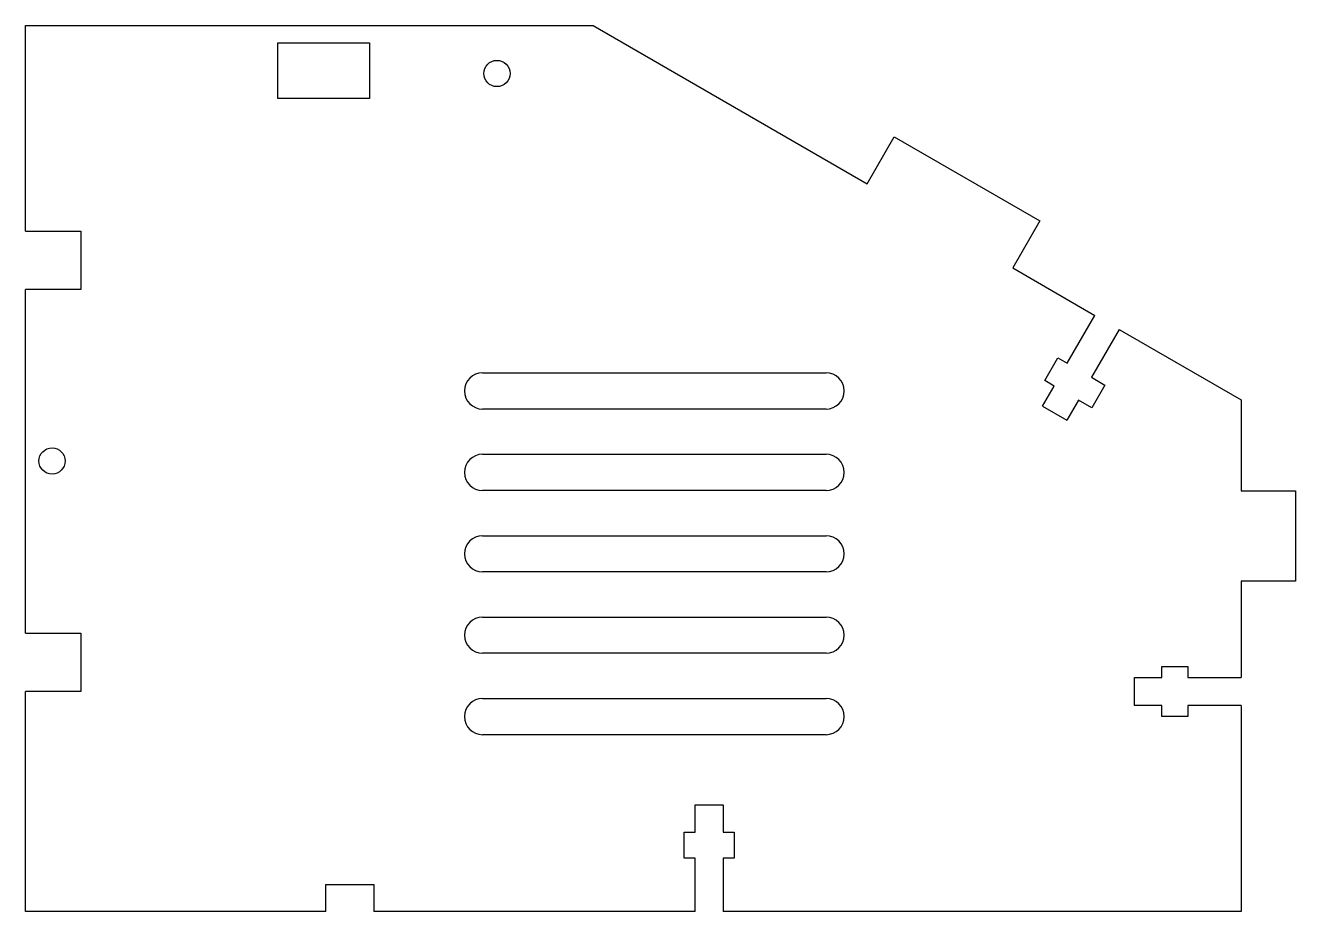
# Model space of a CAD drawing. Header units: millimetres. Extents: x -794 to 1477, y -521 to -225.
# Drawn here: x -140.9 to -0.4, y -517.8 to -419.9 of the extents above; entities that cross this region are included whole.
import ezdxf

# ---------------------------------------------------------------- set-up
doc = ezdxf.new("R2010")
doc.units = ezdxf.units.MM
doc.layers.get('0').update_dxf_attribs({"color": 253, "lineweight": 70, "true_color": 0x8faf8f})

msp = doc.modelspace()

# ---------------------------------------------------------------- linework, layer by layer
at = {"color": 98, "lineweight": -3, "true_color": 0x054805}
for p, q in [((-140.86, -419.86), (-78.07, -419.86)), ((-140.86, -442.59), (-140.86, -419.86)), ((-78.07, -419.86), (-47.75, -437.36)), ((-112.94, -421.77), (-102.8, -421.77)), ((-112.94, -427.92), (-112.94, -421.77)), ((-102.8, -421.77), (-102.8, -427.92)), ((-102.8, -427.92), (-112.94, -427.92)), ((-47.75, -437.36), (-44.75, -432.16)), ((-44.75, -432.16), (-28.65, -441.47)), ((-28.65, -441.47), (-31.65, -446.66)), ((-140.86, -442.59), (-134.73, -442.59)), ((-134.73, -442.59), (-134.73, -449.06)), ((-31.65, -446.66), (-22.56, -451.91)), ((-134.73, -449.06), (-140.86, -449.06)), ((-140.86, -487.05), (-140.86, -449.06)), ((-25.61, -457.21), (-22.56, -451.91)), ((-19.87, -453.46), (-22.93, -458.76)), ((-19.87, -453.46), (-6.36, -461.26)), ((-28.1, -459.12), (-26.65, -456.61)), ((-26.65, -456.61), (-25.61, -457.21)), ((-90.3, -458.27), (-52.3, -458.27)), ((-27.06, -459.72), (-28.1, -459.12)), ((-22.93, -458.76), (-21.46, -459.61)), ((-28.35, -461.95), (-27.06, -459.72)), ((-21.46, -459.61), (-22.91, -462.12)), ((-28.35, -461.95), (-25.67, -463.5)), ((-24.38, -461.27), (-25.67, -463.5)), ((-22.91, -462.12), (-24.38, -461.27)), ((-6.36, -461.26), (-6.36, -471.3)), ((-52.3, -462.27), (-90.3, -462.27)), ((-90.3, -467.27), (-52.3, -467.27)), ((-52.3, -471.27), (-90.3, -471.27)), ((-6.36, -471.3), (-0.36, -471.3)), ((-0.36, -471.3), (-0.36, -481.3)), ((-90.3, -476.27), (-52.3, -476.27)), ((-52.3, -480.27), (-90.3, -480.27)), ((-6.36, -481.3), (-6.36, -491.94)), ((-0.36, -481.3), (-6.36, -481.3)), ((-90.3, -485.27), (-52.3, -485.27)), ((-140.86, -487.05), (-134.73, -487.05)), ((-134.73, -487.05), (-134.73, -493.51)), ((-52.3, -489.27), (-90.3, -489.27)), ((-15.16, -491.94), (-15.16, -490.74)), ((-15.16, -490.74), (-12.26, -490.74)), ((-12.26, -490.74), (-12.26, -491.94)), ((-18.16, -491.94), (-15.16, -491.94)), ((-18.16, -495.04), (-18.16, -491.94)), ((-12.26, -491.94), (-6.36, -491.94)), ((-134.73, -493.51), (-140.86, -493.51)), ((-140.86, -517.83), (-140.86, -493.51)), ((-90.3, -494.27), (-52.3, -494.27)), ((-15.16, -495.04), (-18.16, -495.04)), ((-15.16, -496.24), (-15.16, -495.04)), ((-6.36, -495.04), (-12.26, -495.04)), ((-12.26, -495.04), (-12.26, -496.24)), ((-6.36, -495.04), (-6.36, -517.83)), ((-12.26, -496.24), (-15.16, -496.24)), ((-52.3, -498.27), (-90.3, -498.27)), ((-66.79, -509.03), (-66.79, -506.03)), ((-66.79, -506.03), (-63.67, -506.03)), ((-63.67, -506.03), (-63.67, -509.03)), ((-67.99, -511.93), (-67.99, -509.03)), ((-67.99, -509.03), (-66.79, -509.03)), ((-63.67, -509.03), (-62.47, -509.03)), ((-62.47, -509.03), (-62.47, -511.93)), ((-66.79, -511.93), (-67.99, -511.93)), ((-66.79, -517.83), (-66.79, -511.93)), ((-62.47, -511.93), (-63.67, -511.93)), ((-63.67, -511.93), (-63.67, -517.83)), ((-107.61, -517.83), (-107.61, -514.83)), ((-107.61, -514.83), (-102.31, -514.83)), ((-102.31, -514.83), (-102.31, -517.83)), ((-107.61, -517.83), (-140.86, -517.83)), ((-66.79, -517.83), (-102.31, -517.83)), ((-6.36, -517.83), (-63.67, -517.83))]:
    msp.add_line(p, q, dxfattribs=at)
for centre in [(-88.7, -425.17), (-137.91, -468.01)]:
    msp.add_circle(centre, 1.45, dxfattribs=at)
for centre, start, end in [((-90.3, -460.27), 90, 270), ((-52.3, -460.27), 270, 90), ((-90.3, -469.27), 90, 270), ((-52.3, -469.27), 270, 90), ((-90.3, -478.27), 90, 270), ((-52.3, -478.27), 270, 90), ((-90.3, -487.27), 90, 270), ((-52.3, -487.27), 270, 90), ((-90.3, -496.27), 90, 270), ((-52.3, -496.27), 270, 90)]:
    msp.add_arc(centre, 2, start, end, dxfattribs=at)

doc.saveas('drawing.dxf')
